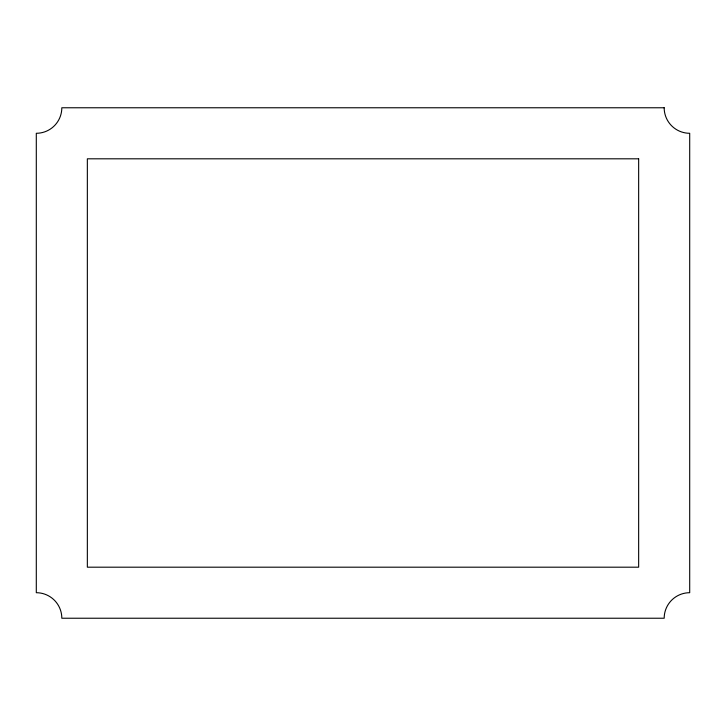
<?xml version="1.0" encoding="UTF-8"?>
<svg xmlns="http://www.w3.org/2000/svg" width="726" height="726" viewBox="0 0 726 726"><rect width="100%" height="100%" fill="white"/><g stroke="black" fill="none" stroke-linecap="round" stroke-linejoin="round"><path stroke-width="1.09" d="M664.181 107.766L61.819 107.766A25.519 25.519 0 0 1 36.3 133.285L36.3 592.706A25.519 25.519 0 0 1 61.819 618.234L664.181 618.234A25.519 25.519 0 0 1 689.7 592.706L689.7 133.285A25.519 25.519 0 0 1 664.172 107.766M638.653 158.812L87.347 158.812L87.347 567.188L638.653 567.188L638.653 158.812"/></g></svg>
